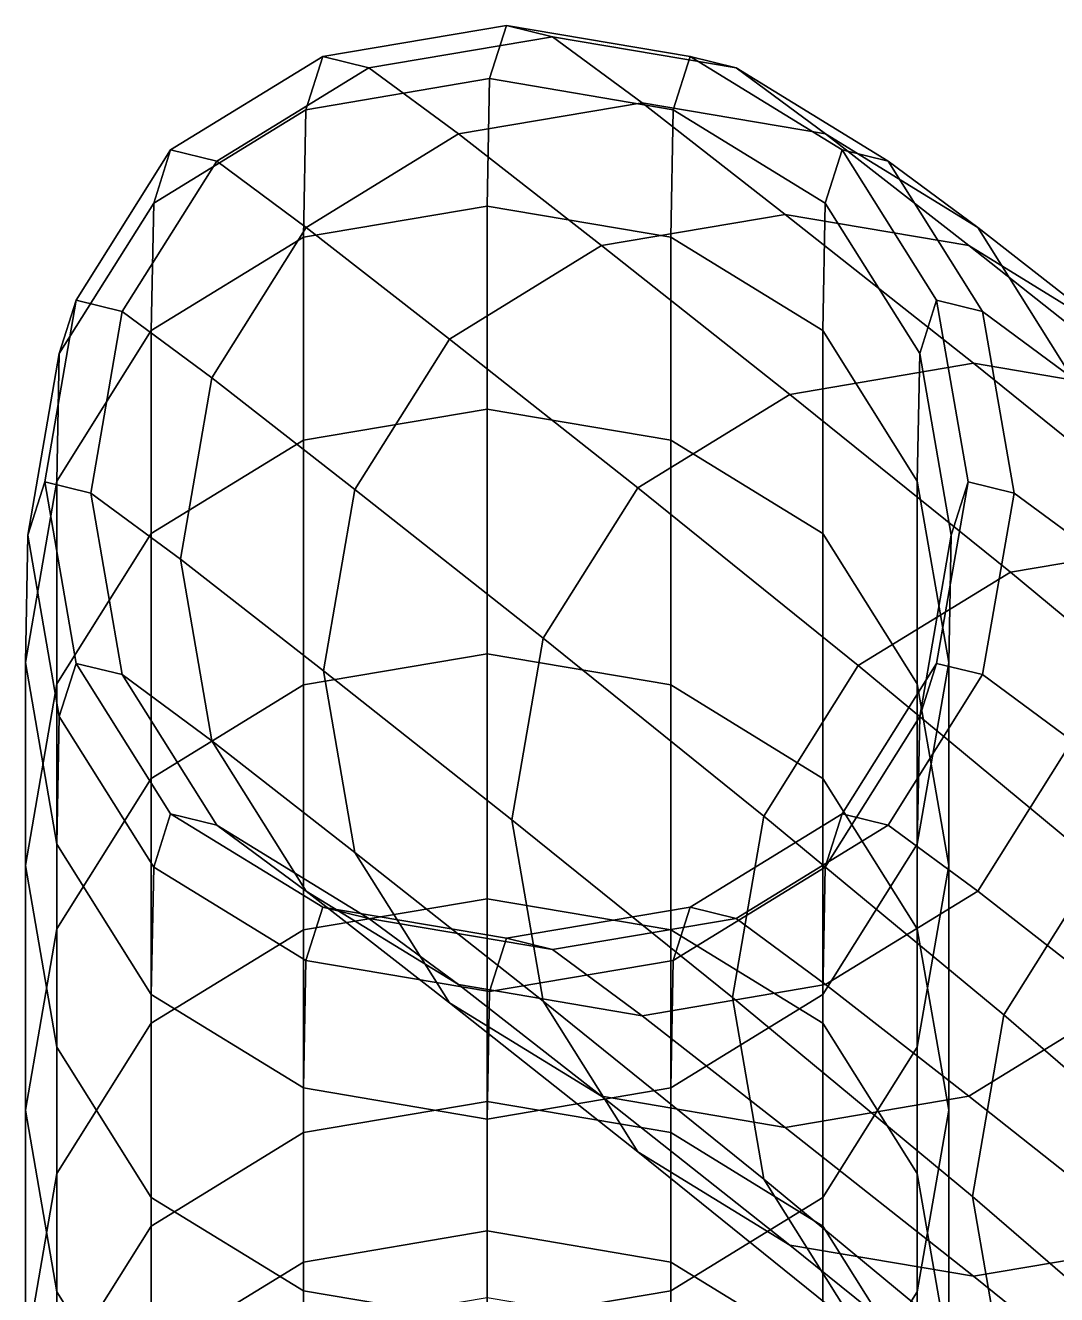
# Model space of a CAD drawing. Extents: x -7679 to 4110, y -17172 to 4838.
# Drawn here: x -7679 to -3935, y 231 to 4838 of the extents above; entities that cross this region are included whole.
import ezdxf

# ---------------------------------------------------------------- set-up
doc = ezdxf.new("R2010")
doc.units = 0

msp = doc.modelspace()

# ---------------------------------------------------------------- linework, layer by layer
for points in [[(-5994.056641, 4644.677246, -184050.78125), (-5932.533203, 4838.036621, -181890.625), (-6599.037109, 4725.074219, -181890.625), (-6660.560547, 4531.714844, -184050.78125)], [(-5932.533203, 4838.036621, -181890.625), (-5765.541016, 4797.020996, -179753.90625), (-6432.044922, 4684.058594, -179753.90625), (-6599.037109, 4725.074219, -181890.625)], [(-5327.553711, 4531.714844, -184050.78125), (-5266.030273, 4725.074219, -181890.625), (-5932.533203, 4838.036621, -181890.625), (-5994.056641, 4644.677246, -184050.78125)], [(-5266.030273, 4725.074219, -181890.625), (-5099.038086, 4684.058594, -179753.90625), (-5765.541016, 4797.020996, -179753.90625), (-5932.533203, 4838.036621, -181890.625)], [(-5765.541016, 4797.020996, -179753.90625), (-5440.345703, 4556.786621, -177687.5), (-6106.849609, 4443.824219, -177687.5), (-6432.044922, 4684.058594, -179753.90625)], [(-5099.038086, 4684.058594, -179753.90625), (-4773.842773, 4443.824219, -177687.5), (-5440.345703, 4556.786621, -177687.5), (-5765.541016, 4797.020996, -179753.90625)], [(-6660.560547, 4531.714844, -184050.78125), (-6599.037109, 4725.074219, -181890.625), (-7151.282227, 4386.185547, -181890.625), (-7212.805664, 4192.826172, -184050.78125)], [(-6599.037109, 4725.074219, -181890.625), (-6432.044922, 4684.058594, -179753.90625), (-6984.290039, 4345.169922, -179753.90625), (-7151.282227, 4386.185547, -181890.625)], [(-4775.307617, 4192.826172, -184050.78125), (-4713.78418, 4386.185547, -181890.625), (-5266.030273, 4725.074219, -181890.625), (-5327.553711, 4531.714844, -184050.78125)], [(-4713.78418, 4386.185547, -181890.625), (-4546.791992, 4345.169922, -179753.90625), (-5099.038086, 4684.058594, -179753.90625), (-5266.030273, 4725.074219, -181890.625)], [(-6432.044922, 4684.058594, -179753.90625), (-6106.849609, 4443.824219, -177687.5), (-6659.094727, 4104.935547, -177687.5), (-6984.290039, 4345.169922, -179753.90625)], [(-4546.791992, 4345.169922, -179753.90625), (-4221.59668, 4104.935547, -177687.5), (-4773.842773, 4443.824219, -177687.5), (-5099.038086, 4684.058594, -179753.90625)], [(-6002.845703, 4181.786621, -186187.5), (-5994.056641, 4644.677246, -184050.78125), (-6660.560547, 4531.714844, -184050.78125), (-6669.349609, 4068.823975, -186187.5)], [(-5336.342773, 4068.823975, -186187.5), (-5327.553711, 4531.714844, -184050.78125), (-5994.056641, 4644.677246, -184050.78125), (-6002.845703, 4181.786621, -186187.5)], [(-6669.349609, 4068.823975, -186187.5), (-6660.560547, 4531.714844, -184050.78125), (-7212.805664, 4192.826172, -184050.78125), (-7221.594727, 3729.935547, -186187.5)], [(-5440.345703, 4556.786621, -177687.5), (-4920.814941, 4151.512695, -175723.625), (-5587.317871, 4038.550293, -175723.625), (-6106.849609, 4443.824219, -177687.5)], [(-4773.842773, 4443.824219, -177687.5), (-4254.311523, 4038.550293, -175723.625), (-4920.814941, 4151.512695, -175723.625), (-5440.345703, 4556.786621, -177687.5)], [(-4784.09668, 3729.935547, -186187.5), (-4775.307617, 4192.826172, -184050.78125), (-5327.553711, 4531.714844, -184050.78125), (-5336.342773, 4068.823975, -186187.5)], [(-6106.849609, 4443.824219, -177687.5), (-5587.317871, 4038.550293, -175723.625), (-6139.563477, 3699.662109, -175723.625), (-6659.094727, 4104.935547, -177687.5)], [(-4221.59668, 4104.935547, -177687.5), (-3702.06543, 3699.662109, -175723.625), (-4254.311523, 4038.550293, -175723.625), (-4773.842773, 4443.824219, -177687.5)], [(-7555.579102, 3646.839844, -184050.78125), (-7212.805664, 4192.826172, -184050.78125), (-7151.282227, 4386.185547, -181890.625), (-7494.055664, 3840.199219, -181890.625)], [(-7494.055664, 3840.199219, -181890.625), (-7151.282227, 4386.185547, -181890.625), (-6984.290039, 4345.169922, -179753.90625), (-7327.063477, 3799.183594, -179753.90625)], [(-4432.534668, 3646.839844, -184050.78125), (-4371.01123, 3840.199219, -181890.625), (-4713.78418, 4386.185547, -181890.625), (-4775.307617, 4192.826172, -184050.78125)], [(-4371.01123, 3840.199219, -181890.625), (-4204.019043, 3799.183594, -179753.90625), (-4546.791992, 4345.169922, -179753.90625), (-4713.78418, 4386.185547, -181890.625)], [(-7327.063477, 3799.183594, -179753.90625), (-6984.290039, 4345.169922, -179753.90625), (-6659.094727, 4104.935547, -177687.5), (-7001.868164, 3558.949219, -177687.5)], [(-4204.019043, 3799.183594, -179753.90625), (-3878.82373, 3558.949219, -177687.5), (-4221.59668, 4104.935547, -177687.5), (-4546.791992, 4345.169922, -179753.90625)], [(-7564.368164, 3183.949219, -186187.5), (-7221.594727, 3729.935547, -186187.5), (-7212.805664, 4192.826172, -184050.78125), (-7555.579102, 3646.839844, -184050.78125)], [(-4441.32373, 3183.949219, -186187.5), (-4432.534668, 3646.839844, -184050.78125), (-4775.307617, 4192.826172, -184050.78125), (-4784.09668, 3729.935547, -186187.5)], [(-6002.845703, 3445.458252, -188267.1875), (-6002.845703, 4181.786621, -186187.5), (-6669.349609, 4068.823975, -186187.5), (-6669.349609, 3332.495605, -188267.1875)], [(-5336.342773, 3332.495605, -188267.1875), (-5336.342773, 4068.823975, -186187.5), (-6002.845703, 4181.786621, -186187.5), (-6002.845703, 3445.458252, -188267.1875)], [(-4920.814941, 4151.512695, -175723.625), (-4237.221191, 3611.473633, -173835.9375), (-4903.724609, 3498.51123, -173835.9375), (-5587.317871, 4038.550293, -175723.625)], [(-4254.311523, 4038.550293, -175723.625), (-3570.717773, 3498.51123, -173835.9375), (-4237.221191, 3611.473633, -173835.9375), (-4920.814941, 4151.512695, -175723.625)], [(-7001.868164, 3558.949219, -177687.5), (-6659.094727, 4104.935547, -177687.5), (-6139.563477, 3699.662109, -175723.625), (-6482.336914, 3153.675781, -175723.625)], [(-3878.82373, 3558.949219, -177687.5), (-3359.292969, 3153.675781, -175723.625), (-3702.06543, 3699.662109, -175723.625), (-4221.59668, 4104.935547, -177687.5)], [(-6669.349609, 3332.495605, -188267.1875), (-6669.349609, 4068.823975, -186187.5), (-7221.594727, 3729.935547, -186187.5), (-7221.594727, 2993.607422, -188267.1875)], [(-4784.09668, 2993.607422, -188267.1875), (-4784.09668, 3729.935547, -186187.5), (-5336.342773, 4068.823975, -186187.5), (-5336.342773, 3332.495605, -188267.1875)], [(-5587.317871, 4038.550293, -175723.625), (-4903.724609, 3498.51123, -173835.9375), (-5455.970215, 3159.623047, -173835.9375), (-6139.563477, 3699.662109, -175723.625)], [(-3702.06543, 3699.662109, -175723.625), (-3018.472168, 3159.623047, -173835.9375), (-3570.717773, 3498.51123, -173835.9375), (-4254.311523, 4038.550293, -175723.625)], [(-7669.836914, 2987.890625, -184050.78125), (-7555.579102, 3646.839844, -184050.78125), (-7494.055664, 3840.199219, -181890.625), (-7608.313477, 3181.250244, -181890.625)], [(-7608.313477, 3181.250244, -181890.625), (-7494.055664, 3840.199219, -181890.625), (-7327.063477, 3799.183594, -179753.90625), (-7441.321289, 3140.234619, -179753.90625)], [(-4318.277344, 2987.890625, -184050.78125), (-4256.753906, 3181.250244, -181890.625), (-4371.01123, 3840.199219, -181890.625), (-4432.534668, 3646.839844, -184050.78125)], [(-4256.753906, 3181.250244, -181890.625), (-4089.761719, 3140.234619, -179753.90625), (-4204.019043, 3799.183594, -179753.90625), (-4371.01123, 3840.199219, -181890.625)], [(-7441.321289, 3140.234619, -179753.90625), (-7327.063477, 3799.183594, -179753.90625), (-7001.868164, 3558.949219, -177687.5), (-7116.125977, 2900, -177687.5)], [(-4089.761719, 3140.234619, -179753.90625), (-3764.566406, 2900, -177687.5), (-3878.82373, 3558.949219, -177687.5), (-4204.019043, 3799.183594, -179753.90625)], [(-7564.368164, 2447.621094, -188267.1875), (-7221.594727, 2993.607422, -188267.1875), (-7221.594727, 3729.935547, -186187.5), (-7564.368164, 3183.949219, -186187.5)], [(-6482.336914, 3153.675781, -175723.625), (-6139.563477, 3699.662109, -175723.625), (-5455.970215, 3159.623047, -173835.9375), (-5798.743164, 2613.636719, -173835.9375)], [(-4441.32373, 2447.621094, -188267.1875), (-4441.32373, 3183.949219, -186187.5), (-4784.09668, 3729.935547, -186187.5), (-4784.09668, 2993.607422, -188267.1875)], [(-7678.625977, 2525, -186187.5), (-7564.368164, 3183.949219, -186187.5), (-7555.579102, 3646.839844, -184050.78125), (-7669.836914, 2987.890625, -184050.78125)], [(-4327.066406, 2525, -186187.5), (-4318.277344, 2987.890625, -184050.78125), (-4432.534668, 3646.839844, -184050.78125), (-4441.32373, 3183.949219, -186187.5)], [(-4237.221191, 3611.473633, -173835.9375), (-3436.439941, 2965.966064, -171983.40625), (-4102.943359, 2853.003418, -171983.40625), (-4903.724609, 3498.51123, -173835.9375)], [(-3570.717773, 3498.51123, -173835.9375), (-2769.936523, 2853.003418, -171983.40625), (-3436.439941, 2965.966064, -171983.40625), (-4237.221191, 3611.473633, -173835.9375)], [(-7116.125977, 2900, -177687.5), (-7001.868164, 3558.949219, -177687.5), (-6482.336914, 3153.675781, -175723.625), (-6596.594727, 2494.726563, -175723.625)], [(-4903.724609, 3498.51123, -173835.9375), (-4102.943359, 2853.003418, -171983.40625), (-4655.189453, 2514.115234, -171983.40625), (-5455.970215, 3159.623047, -173835.9375)], [(-6002.845703, 2556.786377, -190309.375), (-6002.845703, 3445.458252, -188267.1875), (-6669.349609, 3332.495605, -188267.1875), (-6669.349609, 2443.82373, -190309.375)], [(-5336.342773, 2443.82373, -190309.375), (-5336.342773, 3332.495605, -188267.1875), (-6002.845703, 3445.458252, -188267.1875), (-6002.845703, 2556.786377, -190309.375)], [(-6669.349609, 2443.82373, -190309.375), (-6669.349609, 3332.495605, -188267.1875), (-7221.594727, 2993.607422, -188267.1875), (-7221.594727, 2104.935547, -190309.375)], [(-4784.09668, 2104.935547, -190309.375), (-4784.09668, 2993.607422, -188267.1875), (-5336.342773, 3332.495605, -188267.1875), (-5336.342773, 2443.82373, -190309.375)], [(-7678.625977, 1788.671997, -188267.1875), (-7564.368164, 2447.621094, -188267.1875), (-7564.368164, 3183.949219, -186187.5), (-7678.625977, 2525, -186187.5)], [(-7555.579102, 2328.941406, -184050.78125), (-7669.836914, 2987.890625, -184050.78125), (-7608.313477, 3181.250244, -181890.625), (-7494.055664, 2522.300781, -181890.625)], [(-7494.055664, 2522.300781, -181890.625), (-7608.313477, 3181.250244, -181890.625), (-7441.321289, 3140.234619, -179753.90625), (-7327.063477, 2481.285156, -179753.90625)], [(-4327.066406, 1788.671997, -188267.1875), (-4327.066406, 2525, -186187.5), (-4441.32373, 3183.949219, -186187.5), (-4441.32373, 2447.621094, -188267.1875)], [(-4432.534668, 2328.941406, -184050.78125), (-4371.01123, 2522.300781, -181890.625), (-4256.753906, 3181.250244, -181890.625), (-4318.277344, 2987.890625, -184050.78125)], [(-4371.01123, 2522.300781, -181890.625), (-4204.019043, 2481.285156, -179753.90625), (-4089.761719, 3140.234619, -179753.90625), (-4256.753906, 3181.250244, -181890.625)], [(-7327.063477, 2481.285156, -179753.90625), (-7441.321289, 3140.234619, -179753.90625), (-7116.125977, 2900, -177687.5), (-7001.868164, 2241.050781, -177687.5)], [(-6596.594727, 2494.726563, -175723.625), (-6482.336914, 3153.675781, -175723.625), (-5798.743164, 2613.636719, -173835.9375), (-5913.000977, 1954.6875, -173835.9375)], [(-5798.743164, 2613.636719, -173835.9375), (-5455.970215, 3159.623047, -173835.9375), (-4655.189453, 2514.115234, -171983.40625), (-4997.962402, 1968.128662, -171983.40625)], [(-4204.019043, 2481.285156, -179753.90625), (-3878.82373, 2241.050781, -177687.5), (-3764.566406, 2900, -177687.5), (-4089.761719, 3140.234619, -179753.90625)], [(-7564.368164, 1866.050903, -186187.5), (-7678.625977, 2525, -186187.5), (-7669.836914, 2987.890625, -184050.78125), (-7555.579102, 2328.941406, -184050.78125)], [(-7564.368164, 1558.949219, -190309.375), (-7221.594727, 2104.935547, -190309.375), (-7221.594727, 2993.607422, -188267.1875), (-7564.368164, 2447.621094, -188267.1875)], [(-4441.32373, 1558.949219, -190309.375), (-4441.32373, 2447.621094, -188267.1875), (-4784.09668, 2993.607422, -188267.1875), (-4784.09668, 2104.935547, -190309.375)], [(-4441.32373, 1866.050903, -186187.5), (-4432.534668, 2328.941406, -184050.78125), (-4318.277344, 2987.890625, -184050.78125), (-4327.066406, 2525, -186187.5)], [(-3436.439941, 2965.966064, -171983.40625), (-2565.346191, 2244.286377, -170125), (-3231.849609, 2131.32373, -170125), (-4102.943359, 2853.003418, -171983.40625)], [(-7001.868164, 2241.050781, -177687.5), (-7116.125977, 2900, -177687.5), (-6596.594727, 2494.726563, -175723.625), (-6482.336914, 1835.777588, -175723.625)], [(-4102.943359, 2853.003418, -171983.40625), (-3231.849609, 2131.32373, -170125), (-3784.095215, 1792.435547, -170125), (-4655.189453, 2514.115234, -171983.40625)], [(-5913.000977, 1954.6875, -173835.9375), (-5798.743164, 2613.636719, -173835.9375), (-4997.962402, 1968.128662, -171983.40625), (-5112.220215, 1309.179688, -171983.40625)], [(-6002.845703, 1668.114624, -192346.875), (-6002.845703, 2556.786377, -190309.375), (-6669.349609, 2443.82373, -190309.375), (-6669.349609, 1555.151855, -192346.875)], [(-5336.342773, 1555.151855, -192346.875), (-5336.342773, 2443.82373, -190309.375), (-6002.845703, 2556.786377, -190309.375), (-6002.845703, 1668.114624, -192346.875)], [(-7564.368164, 1129.722778, -188267.1875), (-7678.625977, 1788.671997, -188267.1875), (-7678.625977, 2525, -186187.5), (-7564.368164, 1866.050903, -186187.5)], [(-7212.805664, 1782.955078, -184050.78125), (-7555.579102, 2328.941406, -184050.78125), (-7494.055664, 2522.300781, -181890.625), (-7151.282227, 1976.314453, -181890.625)], [(-7151.282227, 1976.314453, -181890.625), (-7494.055664, 2522.300781, -181890.625), (-7327.063477, 2481.285156, -179753.90625), (-6984.290039, 1935.298828, -179753.90625)], [(-6482.336914, 1835.777588, -175723.625), (-6596.594727, 2494.726563, -175723.625), (-5913.000977, 1954.6875, -173835.9375), (-5798.743164, 1295.738281, -173835.9375)], [(-4997.962402, 1968.128662, -171983.40625), (-4655.189453, 2514.115234, -171983.40625), (-3784.095215, 1792.435547, -170125), (-4126.868164, 1246.449097, -170125)], [(-4775.307617, 1782.955078, -184050.78125), (-4713.78418, 1976.314453, -181890.625), (-4371.01123, 2522.300781, -181890.625), (-4432.534668, 2328.941406, -184050.78125)], [(-4713.78418, 1976.314453, -181890.625), (-4546.791992, 1935.298828, -179753.90625), (-4204.019043, 2481.285156, -179753.90625), (-4371.01123, 2522.300781, -181890.625)], [(-4441.32373, 1129.722778, -188267.1875), (-4441.32373, 1866.050903, -186187.5), (-4327.066406, 2525, -186187.5), (-4327.066406, 1788.671997, -188267.1875)], [(-7678.625977, 900, -190309.375), (-7564.368164, 1558.949219, -190309.375), (-7564.368164, 2447.621094, -188267.1875), (-7678.625977, 1788.671997, -188267.1875)], [(-6984.290039, 1935.298828, -179753.90625), (-7327.063477, 2481.285156, -179753.90625), (-7001.868164, 2241.050781, -177687.5), (-6659.094727, 1695.064453, -177687.5)], [(-6669.349609, 1555.151855, -192346.875), (-6669.349609, 2443.82373, -190309.375), (-7221.594727, 2104.935547, -190309.375), (-7221.594727, 1216.263672, -192346.875)], [(-4784.09668, 1216.263672, -192346.875), (-4784.09668, 2104.935547, -190309.375), (-5336.342773, 2443.82373, -190309.375), (-5336.342773, 1555.151855, -192346.875)], [(-4546.791992, 1935.298828, -179753.90625), (-4221.59668, 1695.064453, -177687.5), (-3878.82373, 2241.050781, -177687.5), (-4204.019043, 2481.285156, -179753.90625)], [(-4327.066406, 900, -190309.375), (-4327.066406, 1788.671997, -188267.1875), (-4441.32373, 2447.621094, -188267.1875), (-4441.32373, 1558.949219, -190309.375)], [(-7221.594727, 1320.064453, -186187.5), (-7564.368164, 1866.050903, -186187.5), (-7555.579102, 2328.941406, -184050.78125), (-7212.805664, 1782.955078, -184050.78125)], [(-4784.09668, 1320.064453, -186187.5), (-4775.307617, 1782.955078, -184050.78125), (-4432.534668, 2328.941406, -184050.78125), (-4441.32373, 1866.050903, -186187.5)], [(-6659.094727, 1695.064453, -177687.5), (-7001.868164, 2241.050781, -177687.5), (-6482.336914, 1835.777588, -175723.625), (-6139.563477, 1289.791016, -175723.625)], [(-4221.59668, 1695.064453, -177687.5), (-3702.06543, 1289.791016, -175723.625), (-3359.29248, 1835.777588, -175723.625), (-3878.82373, 2241.050781, -177687.5)], [(-7564.368164, 670.277222, -192346.875), (-7221.594727, 1216.263672, -192346.875), (-7221.594727, 2104.935547, -190309.375), (-7564.368164, 1558.949219, -190309.375)], [(-4441.32373, 670.277222, -192346.875), (-4441.32373, 1558.949219, -190309.375), (-4784.09668, 2104.935547, -190309.375), (-4784.09668, 1216.263672, -192346.875)], [(-6660.560547, 1444.066895, -184050.78125), (-7212.805664, 1782.955078, -184050.78125), (-7151.282227, 1976.314453, -181890.625), (-6599.037109, 1637.42627, -181890.625)], [(-6599.037109, 1637.42627, -181890.625), (-7151.282227, 1976.314453, -181890.625), (-6984.290039, 1935.298828, -179753.90625), (-6432.044922, 1596.410645, -179753.90625)], [(-6432.044922, 1596.410645, -179753.90625), (-6984.290039, 1935.298828, -179753.90625), (-6659.094727, 1695.064453, -177687.5), (-6106.849609, 1356.17627, -177687.5)], [(-5798.743164, 1295.738281, -173835.9375), (-5913.000977, 1954.6875, -173835.9375), (-5112.220215, 1309.179688, -171983.40625), (-4997.962402, 650.230591, -171983.40625)], [(-4775.307617, 1782.955078, -184050.78125), (-5327.553711, 1444.066895, -184050.78125), (-5266.030273, 1637.42627, -181890.625), (-4713.78418, 1976.314453, -181890.625)], [(-4713.78418, 1976.314453, -181890.625), (-5266.030273, 1637.42627, -181890.625), (-5099.038086, 1596.410645, -179753.90625), (-4546.791992, 1935.298828, -179753.90625)], [(-5112.220215, 1309.179688, -171983.40625), (-4997.962402, 1968.128662, -171983.40625), (-4126.868164, 1246.449097, -170125), (-4241.125977, 587.5, -170125)], [(-4546.791992, 1935.298828, -179753.90625), (-5099.038086, 1596.410645, -179753.90625), (-4773.842773, 1356.17627, -177687.5), (-4221.59668, 1695.064453, -177687.5)], [(-7221.594727, 583.736328, -188267.1875), (-7564.368164, 1129.722778, -188267.1875), (-7564.368164, 1866.050903, -186187.5), (-7221.594727, 1320.064453, -186187.5)], [(-4784.09668, 583.736328, -188267.1875), (-4784.09668, 1320.064453, -186187.5), (-4441.32373, 1866.050903, -186187.5), (-4441.32373, 1129.722778, -188267.1875)], [(-6139.563477, 1289.791016, -175723.625), (-6482.336914, 1835.777588, -175723.625), (-5798.743164, 1295.738281, -173835.9375), (-5455.970215, 749.751953, -173835.9375)], [(-7564.368164, 241.050903, -190309.375), (-7678.625977, 900, -190309.375), (-7678.625977, 1788.671997, -188267.1875), (-7564.368164, 1129.722778, -188267.1875)], [(-6669.349609, 981.176331, -186187.5), (-7221.594727, 1320.064453, -186187.5), (-7212.805664, 1782.955078, -184050.78125), (-6660.560547, 1444.066895, -184050.78125)], [(-4784.09668, 1320.064453, -186187.5), (-5336.342773, 981.176331, -186187.5), (-5327.553711, 1444.066895, -184050.78125), (-4775.307617, 1782.955078, -184050.78125)], [(-4441.32373, 241.050903, -190309.375), (-4441.32373, 1129.722778, -188267.1875), (-4327.066406, 1788.671997, -188267.1875), (-4327.066406, 900, -190309.375)], [(-4126.868164, 1246.449097, -170125), (-3784.095215, 1792.435547, -170125), (-2902.259277, 1030.716797, -168224.609375), (-3245.032471, 484.730347, -168224.609375)], [(-6002.845703, 931.786377, -194412.5), (-6002.845703, 1668.114624, -192346.875), (-6669.349609, 1555.151855, -192346.875), (-6669.349609, 818.823669, -194412.5)], [(-6106.849609, 1356.17627, -177687.5), (-6659.094727, 1695.064453, -177687.5), (-6139.563477, 1289.791016, -175723.625), (-5587.318359, 950.902832, -175723.625)], [(-5336.342773, 818.823669, -194412.5), (-5336.342773, 1555.151855, -192346.875), (-6002.845703, 1668.114624, -192346.875), (-6002.845703, 931.786377, -194412.5)], [(-4221.59668, 1695.064453, -177687.5), (-4773.842773, 1356.17627, -177687.5), (-4254.311523, 950.902832, -175723.625), (-3702.06543, 1289.791016, -175723.625)], [(-5994.056641, 1331.104248, -184050.78125), (-6660.560547, 1444.066895, -184050.78125), (-6599.037109, 1637.42627, -181890.625), (-5932.533203, 1524.463623, -181890.625)], [(-5932.533203, 1524.463623, -181890.625), (-6599.037109, 1637.42627, -181890.625), (-6432.044922, 1596.410645, -179753.90625), (-5765.541016, 1483.447998, -179753.90625)], [(-5327.553711, 1444.066895, -184050.78125), (-5994.056641, 1331.104248, -184050.78125), (-5932.533203, 1524.463623, -181890.625), (-5266.030273, 1637.42627, -181890.625)], [(-5266.030273, 1637.42627, -181890.625), (-5932.533203, 1524.463623, -181890.625), (-5765.541016, 1483.447998, -179753.90625), (-5099.038086, 1596.410645, -179753.90625)], [(-5765.541016, 1483.447998, -179753.90625), (-6432.044922, 1596.410645, -179753.90625), (-6106.849609, 1356.17627, -177687.5), (-5440.345703, 1243.213623, -177687.5)], [(-5099.038086, 1596.410645, -179753.90625), (-5765.541016, 1483.447998, -179753.90625), (-5440.345703, 1243.213623, -177687.5), (-4773.842773, 1356.17627, -177687.5)], [(-7678.625977, 11.328167, -192346.875), (-7564.368164, 670.277222, -192346.875), (-7564.368164, 1558.949219, -190309.375), (-7678.625977, 900, -190309.375)], [(-6669.349609, 818.823669, -194412.5), (-6669.349609, 1555.151855, -192346.875), (-7221.594727, 1216.263672, -192346.875), (-7221.594727, 479.935547, -194412.5)], [(-4784.09668, 479.935547, -194412.5), (-4784.09668, 1216.263672, -192346.875), (-5336.342773, 1555.151855, -192346.875), (-5336.342773, 818.823669, -194412.5)], [(-4327.066406, 11.32816, -192346.875), (-4327.066406, 900, -190309.375), (-4441.32373, 1558.949219, -190309.375), (-4441.32373, 670.277222, -192346.875)], [(-6002.845703, 868.213623, -186187.5), (-6669.349609, 981.176331, -186187.5), (-6660.560547, 1444.066895, -184050.78125), (-5994.056641, 1331.104248, -184050.78125)], [(-5336.342773, 981.176331, -186187.5), (-6002.845703, 868.213623, -186187.5), (-5994.056641, 1331.104248, -184050.78125), (-5327.553711, 1444.066895, -184050.78125)], [(-5440.345703, 1243.213623, -177687.5), (-6106.849609, 1356.17627, -177687.5), (-5587.318359, 950.902832, -175723.625), (-4920.814941, 837.940186, -175723.625)], [(-4773.842773, 1356.17627, -177687.5), (-5440.345703, 1243.213623, -177687.5), (-4920.814941, 837.940186, -175723.625), (-4254.311523, 950.902832, -175723.625)], [(-6669.349609, 244.848206, -188267.1875), (-7221.594727, 583.736328, -188267.1875), (-7221.594727, 1320.064453, -186187.5), (-6669.349609, 981.176331, -186187.5)], [(-5455.970215, 749.751953, -173835.9375), (-5798.743164, 1295.738281, -173835.9375), (-4997.962402, 650.230591, -171983.40625), (-4655.189453, 104.244156, -171983.40625)], [(-4784.09668, 583.736328, -188267.1875), (-5336.342773, 244.848206, -188267.1875), (-5336.342773, 981.176331, -186187.5), (-4784.09668, 1320.064453, -186187.5)], [(-4997.962402, 650.230591, -171983.40625), (-5112.220215, 1309.179688, -171983.40625), (-4241.125977, 587.5, -170125), (-4126.868164, -71.449127, -170125)], [(-5587.318359, 950.902832, -175723.625), (-6139.563477, 1289.791016, -175723.625), (-5455.970215, 749.751953, -173835.9375), (-4903.724609, 410.863831, -173835.9375)], [(-3702.06543, 1289.791016, -175723.625), (-4254.311523, 950.902832, -175723.625), (-3570.717773, 410.863831, -173835.9375), (-3018.472168, 749.751953, -173835.9375)], [(-4241.125977, 587.5, -170125), (-4126.868164, 1246.449097, -170125), (-3245.032471, 484.730347, -168224.609375), (-3359.290283, -174.218781, -168224.609375)], [(-7564.368164, -66.050873, -194412.5), (-7221.594727, 479.935547, -194412.5), (-7221.594727, 1216.263672, -192346.875), (-7564.368164, 670.277222, -192346.875)], [(-4441.32373, -66.050873, -194412.5), (-4441.32373, 670.277222, -192346.875), (-4784.09668, 1216.263672, -192346.875), (-4784.09668, 479.935547, -194412.5)], [(-7221.594727, -304.935516, -190309.375), (-7564.368164, 241.050903, -190309.375), (-7564.368164, 1129.722778, -188267.1875), (-7221.594727, 583.736328, -188267.1875)], [(-4784.09668, -304.935516, -190309.375), (-4784.09668, 583.736328, -188267.1875), (-4441.32373, 1129.722778, -188267.1875), (-4441.32373, 241.050903, -190309.375)], [(-6002.845703, 131.885483, -188267.1875), (-6669.349609, 244.848206, -188267.1875), (-6669.349609, 981.176331, -186187.5), (-6002.845703, 868.213623, -186187.5)], [(-5336.342773, 244.848206, -188267.1875), (-6002.845703, 131.885483, -188267.1875), (-6002.845703, 868.213623, -186187.5), (-5336.342773, 981.176331, -186187.5)], [(-6002.845703, 462.059814, -196529.5), (-6002.845703, 931.786377, -194412.5), (-6669.349609, 818.823669, -194412.5), (-6669.349609, 349.097107, -196529.5)], [(-5336.342773, 349.097107, -196529.5), (-5336.342773, 818.823669, -194412.5), (-6002.845703, 931.786377, -194412.5), (-6002.845703, 462.059814, -196529.5)], [(-4920.814941, 837.940186, -175723.625), (-5587.318359, 950.902832, -175723.625), (-4903.724609, 410.863831, -173835.9375), (-4237.221191, 297.901123, -173835.9375)], [(-4254.311523, 950.902832, -175723.625), (-4920.814941, 837.940186, -175723.625), (-4237.221191, 297.901123, -173835.9375), (-3570.717773, 410.863831, -173835.9375)], [(-7564.368164, -647.620911, -192346.875), (-7678.625977, 11.328167, -192346.875), (-7678.625977, 900, -190309.375), (-7564.368164, 241.050903, -190309.375)], [(-4441.32373, -647.620911, -192346.875), (-4441.32373, 241.050903, -190309.375), (-4327.066406, 900, -190309.375), (-4327.066406, 11.32816, -192346.875)], [(-6669.349609, 349.097107, -196529.5), (-6669.349609, 818.823669, -194412.5), (-7221.594727, 479.935547, -194412.5), (-7221.594727, 10.208967, -196529.5)], [(-4784.09668, 10.208967, -196529.5), (-4784.09668, 479.935547, -194412.5), (-5336.342773, 818.823669, -194412.5), (-5336.342773, 349.097107, -196529.5)], [(-4903.724609, 410.863831, -173835.9375), (-5455.970215, 749.751953, -173835.9375), (-4655.189453, 104.244156, -171983.40625), (-4102.943359, -234.643951, -171983.40625)], [(-7678.625977, -725, -194412.5), (-7564.368164, -66.050873, -194412.5), (-7564.368164, 670.277222, -192346.875), (-7678.625977, 11.328167, -192346.875)], [(-4655.189453, 104.244156, -171983.40625), (-4997.962402, 650.230591, -171983.40625), (-4126.868164, -71.449127, -170125), (-3784.095215, -617.435547, -170125)], [(-4327.066406, -725, -194412.5), (-4327.066406, 11.32816, -192346.875), (-4441.32373, 670.277222, -192346.875), (-4441.32373, -66.050873, -194412.5)], [(-6669.349609, -643.823608, -190309.375), (-7221.594727, -304.935516, -190309.375), (-7221.594727, 583.736328, -188267.1875), (-6669.349609, 244.848206, -188267.1875)], [(-4784.09668, -304.935516, -190309.375), (-5336.342773, -643.823608, -190309.375), (-5336.342773, 244.848206, -188267.1875), (-4784.09668, 583.736328, -188267.1875)], [(-4126.868164, -71.449127, -170125), (-4241.125977, 587.5, -170125), (-3359.290283, -174.218781, -168224.609375), (-3245.032471, -833.167847, -168224.609375)], [(-7564.368164, -535.777466, -196529.5), (-7221.594727, 10.208967, -196529.5), (-7221.594727, 479.935547, -194412.5), (-7564.368164, -66.050873, -194412.5)], [(-6002.845703, 220.848862, -198682.8125), (-6002.845703, 462.059814, -196529.5), (-6669.349609, 349.097107, -196529.5), (-6669.349609, 107.886154, -198682.8125)], [(-5336.342773, 107.886154, -198682.8125), (-5336.342773, 349.097107, -196529.5), (-6002.845703, 462.059814, -196529.5), (-6002.845703, 220.848862, -198682.8125)], [(-4441.32373, -535.777466, -196529.5), (-4441.32373, -66.050873, -194412.5), (-4784.09668, 479.935547, -194412.5), (-4784.09668, 10.208967, -196529.5)], [(-4237.221191, 297.901123, -173835.9375), (-4903.724609, 410.863831, -173835.9375), (-4102.943359, -234.643951, -171983.40625), (-3436.439941, -347.606659, -171983.40625)], [(-3570.717773, 410.863831, -173835.9375), (-4237.221191, 297.901123, -173835.9375), (-3436.439941, -347.606659, -171983.40625), (-2769.936523, -234.643951, -171983.40625)], [(-6669.349609, 107.886154, -198682.8125), (-6669.349609, 349.097107, -196529.5), (-7221.594727, 10.208967, -196529.5), (-7221.594727, -231.001968, -198682.8125)], [(-4784.09668, -231.001968, -198682.8125), (-4784.09668, 10.208967, -196529.5), (-5336.342773, 349.097107, -196529.5), (-5336.342773, 107.886154, -198682.8125)], [(-7221.594727, -1193.6073, -192346.875), (-7564.368164, -647.620911, -192346.875), (-7564.368164, 241.050903, -190309.375), (-7221.594727, -304.935516, -190309.375)], [(-6002.845703, -756.786377, -190309.375), (-6669.349609, -643.823608, -190309.375), (-6669.349609, 244.848206, -188267.1875), (-6002.845703, 131.885483, -188267.1875)], [(-5336.342773, -643.823608, -190309.375), (-6002.845703, -756.786377, -190309.375), (-6002.845703, 131.885483, -188267.1875), (-5336.342773, 244.848206, -188267.1875)], [(-4784.09668, -1193.6073, -192346.875), (-4784.09668, -304.935516, -190309.375), (-4441.32373, 241.050903, -190309.375), (-4441.32373, -647.620911, -192346.875)]]:
    msp.add_3dface(points)

doc.saveas('drawing.dxf')
